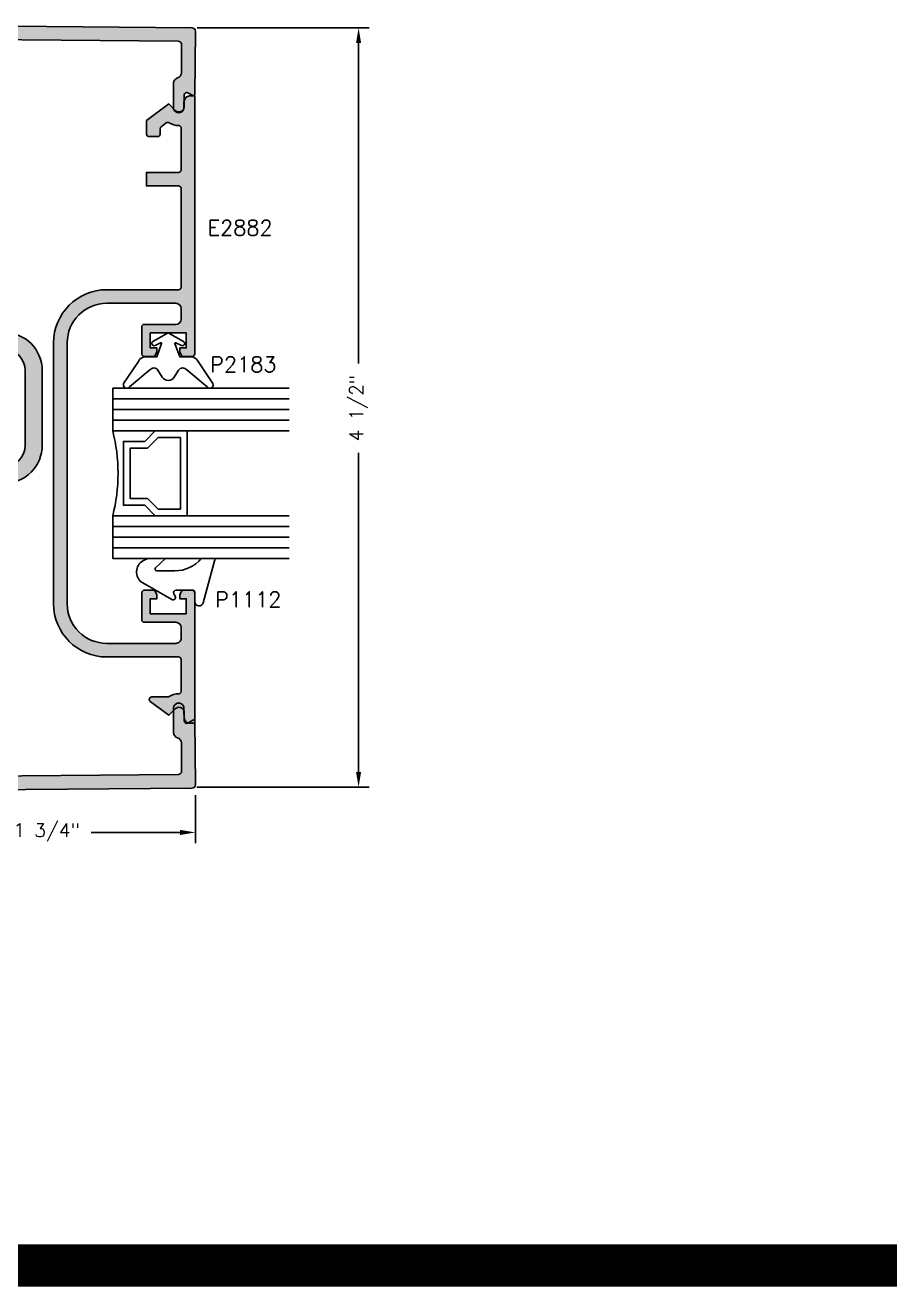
# Model space of a CAD drawing. Extents: x 0 to 139, y 0 to 39.
# Drawn here: x 36.28 to 41.36, y 26.83 to 34.25 of the extents above; entities that cross this region are included whole.
import ezdxf

# ---------------------------------------------------------------- set-up
doc = ezdxf.new("R2010")
doc.units = 0
doc.header["$MEASUREMENT"] = 0
doc.layers.get('DEFPOINTS').update_dxf_attribs({"linetype": 'CONTINUOUS'})
for name, color, linetype in [('R-ANNO-DIMS', 3, 'CONTINUOUS'), ('R-ANNO-TEXT', 6, 'CONTINUOUS'), ('R-DET1', 4, 'CONTINUOUS'), ('R-DET2', 2, 'CONTINUOUS'), ('R-OTLN', 1, 'CONTINUOUS'), ('R-PAT1', 5, 'CONTINUOUS'), ('TITLE', 7, 'CONTINUOUS')]:
    doc.layers.add(name, color=color, linetype=linetype)
doc.styles.get("Standard").update_dxf_attribs({"font": 'simplex'})
doc.dimstyles.new('1X', dxfattribs={"dimtxt": 0.08, "dimasz": 0.09, "dimexe": 0.0625, "dimexo": 0.0625, "dimgap": 0.0625, "dimtad": 0, "dimdec": 5, "dimzin": 4, "dimtxsty": 'STANDARD', "dimcen": 0, "dimazin": 3, "dimtfac": 1, "dimtdec": 5, "dimtofl": 0, "dimtmove": 0, "dimatfit": 3, "dimtolj": 1, "dimtzin": 0})
pattern_1 = [(0, (30.73358910054979, 26.76292618112427), (0.009375, 0.01875), [0, -0.01875])]

# ---------------------------------------------------------------- blocks, each defined once
blk = doc.blocks.new('*D7')
at = {"layer": 'DEFPOINTS', "color": 0}
for p in [(37.22873737759129, 34.23517892729171), (37.22733183336552, 29.77021632183121), (38.24042430848453, 29.77021632183121)]:
    blk.add_point(p, dxfattribs=at)
at = {"layer": 'R-ANNO-DIMS', "color": 0}
for p, q in [((37.29123737759129, 34.23517892729171), (38.30292430848453, 34.23517892729171)), ((38.24042430848453, 34.14517892729171), (38.24042430848453, 32.26179379723383)), ((38.24042430848453, 29.86021632183121), (38.24042430848453, 31.73679379723383)), ((37.28983183336552, 29.77021632183121), (38.30292430848453, 29.77021632183121))]:
    blk.add_line(p, q, dxfattribs=at)
for points in [[(38.22542430848453, 34.14517892729171), (38.25542430848454, 34.14517892729171), (38.24042430848453, 34.23517892729171)], [(38.22542430848453, 29.86021632183121), (38.25542430848454, 29.86021632183121), (38.24042430848453, 29.77021632183121)]]:
    blk.add_solid(points, dxfattribs=at)
at = {"layer": 'R-ANNO-DIMS', "color": 0, "insert": (38.24042430848453, 31.99929379723383), "char_height": 0.08, "attachment_point": 5, "rotation": 90}
blk.add_mtext('\\A1;4 1/2"', dxfattribs=at)
blk = doc.blocks.new('*D10')
at = {"layer": 'DEFPOINTS', "color": 0}
for p in [(35.53201933336552, 29.78584132183121), (37.28116671748985, 29.78526197297322), (37.28116671748985, 29.50401309183361)]:
    blk.add_point(p, dxfattribs=at)
at = {"layer": 'R-ANNO-DIMS', "color": 0}
for p, q in [((35.53201933336552, 29.72334132183121), (35.53201933336552, 29.44151309183361)), ((37.28116671748985, 29.72276197297322), (37.28116671748985, 29.44151309183361)), ((35.62201933336552, 29.50401309183361), (36.14409302542768, 29.50401309183361)), ((37.19116671748984, 29.50401309183361), (36.66909302542769, 29.50401309183361))]:
    blk.add_line(p, q, dxfattribs=at)
for points in [[(35.62201933336552, 29.51901309183361), (35.62201933336552, 29.48901309183361), (35.53201933336552, 29.50401309183361)], [(37.19116671748984, 29.51901309183361), (37.19116671748984, 29.48901309183361), (37.28116671748985, 29.50401309183361)]]:
    blk.add_solid(points, dxfattribs=at)
at = {"layer": 'R-ANNO-DIMS', "color": 0, "insert": (36.40659302542768, 29.50401309183361), "char_height": 0.08, "attachment_point": 5}
blk.add_mtext('\\A1;1 3/4"', dxfattribs=at)

msp = doc.modelspace()

# ---------------------------------------------------------------- hatches: boundary and pattern name
at = {"layer": 'R-PAT1'}
h = msp.add_hatch(dxfattribs=at)
h.set_pattern_fill('DOTS', color=256, scale=0.3, style=0)
h.set_pattern_definition(pattern_1)
edge = h.paths.add_edge_path()
edge.add_arc((35.55140788283751, 31.35499129738978), 0.02000000000000313, 90.00000000002038, 180.0000000000203)
edge.add_line((35.53140788283751, 31.35499129738977), (35.53140788283751, 29.77016659631332))
edge.add_arc((35.55140788283751, 29.77016659631331), 0.02000000000000313, 179.9999999999796, 270.4999999999857)
edge.add_line((35.55158241354747, 29.75016735785202), (37.26134200973853, 29.76508820380195))
edge.add_arc((37.26116747902856, 29.78508744226324), 0.02000000000000502, 270.5000000000264, 360.5000000000264)
edge.add_line((37.28116671748985, 29.78526197297322), (37.27791919260371, 30.15739146593489))
edge.add_arc((37.2699194972192, 30.15732165365091), 0.007999999999999124, 0.4999999999909929, 120.5001091747006)
edge.add_line((37.26585917718113, 30.16421467919768), (37.2375038714957, 30.14751205491771))
edge.add_arc((37.22989077142432, 30.16043647781791), 0.01499999999999774, 180.5000000000198, 300.50010917472866, ccw=False)
edge.add_line((37.21489134257836, 30.16030557978543), (37.21425088277145, 30.23369500452191))
edge.add_arc((37.18325201591505, 30.23342531152968), 0.03100004001111048, 0.4984659742341289, 180.5015340257749)
edge.add_line((37.15225316354451, 30.23315395862288), (37.1535044019171, 30.08978636094358))
edge.add_arc((37.18450322136557, 30.09005690263508), 0.03100000000009193, 180.5000352863994, 254.5860505580462)
edge.add_arc((37.16802418979152, 30.03028699784686), 0.03099999999999839, 0.49999999999181455, 74.58605055812001, ccw=False)
edge.add_line((37.19902300940651, 30.0305575204473), (37.20047164080483, 29.86456080397846))
edge.add_arc((37.18047240234355, 29.86438627326849), 0.01999999999999786, -89.49999999999369, 0.5000000000063096, ccw=False)
edge.add_line((37.18064693305352, 29.84438703480721), (35.80158241354747, 29.83235212107057))
edge.add_arc((35.8014078828375, 29.85235135953185), 0.01999999999999786, 180, 270.50000000000625, ccw=False)
edge.add_line((35.78140788283751, 29.85235135953185), (35.78140788283751, 29.85700247521216))
edge.add_arc((35.76140788283751, 29.85700247521216), 0.01999999999999602, 0, 90.50000000000627)
edge.add_line((35.76123335212754, 29.87700171367344), (35.67153878086999, 29.87621896100853))
edge.add_arc((35.67140788283751, 29.89121838985449), 0.01499999999999842, 180.0000000000271, 270.5000000000198, ccw=False)
edge.add_line((35.65640788283751, 29.89121838985449), (35.65640788283751, 31.24400910132289))
edge.add_arc((35.68740788283752, 31.2440091013229), 0.03100000000001302, 89.3242623115841, 180.0000000000131, ccw=False)
edge.add_arc((35.69042703781584, 31.49999129738977), 0.2249999999999945, 269.3242623115799, 360.0000000000027)
edge.add_line((35.91542703781584, 31.49999129738978), (35.91542703781584, 31.52495955149278))
edge.add_arc((35.94642703781584, 31.52495955149278), 0.03100000000000591, 90, 180, ccw=False)
edge.add_line((35.94642703781584, 31.55595955149279), (36.15640788283751, 31.55595955149278))
edge.add_arc((36.15640788283751, 31.78095955149278), 0.2250000000000085, 270, 360)
edge.add_line((36.38140788283751, 31.78095955149278), (36.38140788283751, 31.99999129738978))
edge.add_line((36.38140788283751, 31.99999129738978), (36.38140788283751, 32.21902304328677))
edge.add_arc((36.15640788283751, 32.21902304328676), 0.2250000000000014, 1.809382218788122e-12, 90.00000000000179)
edge.add_line((36.15640788283751, 32.44402304328676), (35.94642703781584, 32.44402304328676))
edge.add_arc((35.94642703781584, 32.47502304328677), 0.03100000000000591, 180, 270, ccw=False)
edge.add_line((35.91542703781584, 32.47502304328677), (35.91542703781584, 32.49999129738977))
edge.add_arc((35.69042703781589, 32.49999129738973), 0.2249999999999446, 9.046911093942898e-12, 90.67573768843293)
edge.add_arc((35.6874078828375, 32.75597349345654), 0.0310000000000005, 180.0000000000131, 270.67573768844244, ccw=False)
edge.add_line((35.65640788283751, 32.75597349345654), (35.65640788283751, 34.10876420492507))
edge.add_arc((35.67140788283751, 34.10876420492507), 0.01500000000000767, 89.50000000000762, 180, ccw=False)
edge.add_line((35.67153878086999, 34.12376363377103), (35.76123335212754, 34.12298088110612))
edge.add_arc((35.76140788283751, 34.1429801195674), 0.01999999999999786, 269.4999999999937, 360)
edge.add_line((35.78140788283751, 34.1429801195674), (35.78140788283751, 34.1476312352477))
edge.add_arc((35.80140788283751, 34.1476312352477), 0.02000000000000313, 89.5000000000141, 180, ccw=False)
edge.add_line((35.80158241354747, 34.16763047370898), (37.18064693305352, 34.15559555997233))
edge.add_arc((37.18047240234355, 34.13559632151104), 0.01999999999999786, -0.5000000000063096, 89.49999999999369, ccw=False)
edge.add_line((37.20047164080483, 34.13542179080108), (37.19902300949439, 33.96942508440154))
edge.add_arc((37.16802418987945, 33.96969560700206), 0.03099999999994756, 285.41391550122125, 359.49999999986295, ccw=False)
edge.add_arc((37.18450318604722, 33.9099256924522), 0.03100000000001286, 105.4139155013649, 179.499978828104)
edge.add_line((37.15350436653218, 33.91019622650731), (37.15225316267186, 33.76682853616047))
edge.add_arc((37.18325201460553, 33.76655713319244), 0.03100004001249786, 179.4983734450958, 359.5016265548952)
edge.add_line((37.2142508818988, 33.76628749026145), (37.21489134289002, 33.83967705070681))
edge.add_arc((37.22989077173598, 33.83954615267433), 0.01499999999999842, 59.4999590346618, 179.4999999999802, ccw=False)
edge.add_line((37.23750385642111, 33.85247058463776), (37.26585918609359, 33.83576799169737))
edge.add_arc((37.26991949792565, 33.84266102207786), 0.00799999999999611, 239.4999590346662, 359.4999999999835)
edge.add_line((37.27791919331016, 33.84259120979387), (37.28116671748985, 34.21472062180635))
edge.add_arc((37.26116747902857, 34.21489515251631), 0.01999999999999069, 359.5000000000139, 449.5000000000139)
edge.add_line((37.26134200973853, 34.23489439097759), (35.55158241354747, 34.24981523692753))
edge.add_arc((35.5514078828375, 34.22981599846625), 0.01999999999999786, 89.49999999999375, 180)
edge.add_line((35.53140788283751, 34.22981599846625), (35.53140788283751, 32.64499129738978))
edge.add_arc((35.5514078828375, 32.64499129738978), 0.01999999999999602, 180, 270)
edge.add_line((35.5514078828375, 32.62499129738978), (35.69042703781584, 32.62499129738978))
edge.add_arc((35.69042703781584, 32.49999129738978), 0.125, 0, 90, ccw=False)
edge.add_line((35.81542703781584, 32.49999129738978), (35.81542703781584, 32.45502304328677))
edge.add_arc((35.78442703781585, 32.45502304328678), 0.03099999999999881, 269.99999999998687, 359.99999999998687, ccw=False)
edge.add_line((35.78442703781584, 32.42402304328678), (35.70542703781584, 32.42402304328678))
edge.add_arc((35.70542703781584, 32.43902304328677), 0.01499999999999346, 180.0000000000271, 270.0000000000271, ccw=False)
edge.add_line((35.69042703781584, 32.43902304328677), (35.69042703781584, 32.45352304328676))
edge.add_arc((35.64392703781584, 32.45352304328676), 0.04650000000000176, 0, 180)
edge.add_line((35.59742703781584, 32.45352304328676), (35.59742703781584, 32.43702304328677))
edge.add_arc((35.69042703781584, 32.43702304328678), 0.09299999999999642, 180.0000000000044, 270.0000000000044)
edge.add_line((35.69042703781584, 32.34402304328678), (35.77042703781584, 32.34402304328677))
edge.add_arc((35.77042703781582, 32.46902304328678), 0.1250000000000142, 270.0000000000098, 300.0593864917926)
edge.add_arc((35.84856702562799, 32.33400399905702), 0.03100000000000084, 57.87116047521607, 120.05938649176261, ccw=False)
edge.add_arc((35.92142703781584, 32.45002304328676), 0.105999999999986, 237.8711604752359, 270)
edge.add_line((35.92142703781584, 32.34402304328677), (36.15640788283751, 32.34402304328677))
edge.add_arc((36.15640788283751, 32.21902304328677), 0.125, 0, 90, ccw=False)
edge.add_line((36.28140788283751, 32.21902304328677), (36.28140788283751, 31.99999129738978))
edge.add_line((36.28140788283751, 31.99999129738978), (36.28140788283751, 31.78095955149278))
edge.add_arc((36.15640788283751, 31.78095955149278), 0.125, -90, 0, ccw=False)
edge.add_line((36.15640788283751, 31.65595955149278), (35.92142703781584, 31.65595955149278))
edge.add_arc((35.92142703781584, 31.54995955149279), 0.105999999999991, 90, 122.1288395247631)
edge.add_arc((35.84856702562799, 31.66597859572254), 0.0310000000000013, 239.94061350821949, 302.1288395247658, ccw=False)
edge.add_arc((35.77042703781585, 31.53095955149278), 0.1249999999999989, 59.9406135082187, 90.00000000000325)
edge.add_line((35.77042703781584, 31.65595955149278), (35.69042703781584, 31.65595955149277))
edge.add_arc((35.69042703781584, 31.56295955149277), 0.09299999999999642, 89.99999999999562, 179.9999999999956)
edge.add_line((35.59742703781584, 31.56295955149278), (35.59742703781584, 31.54645955149277))
edge.add_arc((35.64392703781584, 31.54645955149277), 0.04650000000000176, 180, 360)
edge.add_line((35.69042703781584, 31.54645955149277), (35.69042703781584, 31.56095955149279))
edge.add_arc((35.70542703781584, 31.56095955149279), 0.01500000000000057, 90, 180, ccw=False)
edge.add_line((35.70542703781584, 31.57595955149279), (35.78442703781584, 31.57595955149279))
edge.add_arc((35.78442703781584, 31.54495955149278), 0.03100000000000591, 0, 90, ccw=False)
edge.add_line((35.81542703781584, 31.54495955149278), (35.81542703781584, 31.49999129738978))
edge.add_arc((35.69042703781584, 31.49999129738978), 0.125, -90, 0, ccw=False)
edge.add_line((35.69042703781584, 31.37499129738978), (35.5514078828375, 31.37499129738978))
h = msp.add_hatch(dxfattribs=at)
h.set_pattern_fill('DOTS', color=256, scale=0.3, style=0)
h.set_pattern_definition(pattern_1)
edge = h.paths.add_edge_path()
edge.add_arc((36.76041980255273, 30.84832578746799), 0.2325000000000017, 180, 270, ccw=False)
edge.add_line((36.52791980255272, 30.84832578746799), (36.52791980255272, 32.38232578746798))
edge.add_arc((36.76041980255273, 32.38232578746798), 0.2325000000000017, 90, 180, ccw=False)
edge.add_line((36.76041980255273, 32.61482578746798), (37.16691980255272, 32.61482578746798))
edge.add_arc((37.16691980255272, 32.58382578746799), 0.0309999999999917, 0, 90, ccw=False)
edge.add_line((37.19791980255271, 32.58382578746799), (37.19791980255271, 32.52182578746798))
edge.add_arc((37.16691980255272, 32.52182578746798), 0.0309999999999917, -90, 0, ccw=False)
edge.add_line((37.16691980255272, 32.49082578746798), (36.98091980255273, 32.49082578746798))
edge.add_arc((36.98091980255273, 32.47582578746798), 0.01500000000000057, 90, 180)
edge.add_line((36.96591980255273, 32.47582578746798), (36.96591980255273, 32.31782578746798))
edge.add_arc((36.98091980255273, 32.31782578746798), 0.01500000000000057, 180, 270)
edge.add_line((36.98091980255273, 32.30282578746798), (37.04091980255273, 32.30282578746798))
edge.add_line((37.04091980255273, 32.30282578746798), (37.05491980255272, 32.32782578746799))
edge.add_line((37.05491980255272, 32.32782578746799), (37.05491980255272, 32.35282578746798))
edge.add_line((37.05491980255272, 32.35282578746798), (37.01591980255272, 32.35282578746798))
edge.add_line((37.01591980255272, 32.35282578746798), (37.01591980255272, 32.44082578746799))
edge.add_line((37.01591980255272, 32.44082578746799), (37.22791980255273, 32.44082578746799))
edge.add_line((37.22791980255273, 32.44082578746799), (37.22791980255273, 32.35282578746799))
edge.add_line((37.22791980255273, 32.35282578746799), (37.18991980255273, 32.35282578746798))
edge.add_line((37.18991980255273, 32.35282578746798), (37.18991980255273, 32.32782578746799))
edge.add_line((37.18991980255273, 32.32782578746799), (37.20391980255273, 32.30282578746798))
edge.add_line((37.20391980255273, 32.30282578746798), (37.26291980255272, 32.30282578746798))
edge.add_arc((37.26291980255272, 32.31782578746798), 0.01500000000000057, 270, 360)
edge.add_line((37.27791980255272, 32.31782578746798), (37.27791980255272, 33.83382578746799))
edge.add_line((37.27791980255272, 33.83382578746799), (37.24691980255272, 33.83382578746799))
edge.add_arc((37.24691980255272, 33.80282578746799), 0.03099999999999881, 90.00000000001312, 180.0000000000131)
edge.add_line((37.21591980255273, 33.80282578746798), (37.21591980255273, 33.77082578746798))
edge.add_arc((37.18491980255272, 33.77082578746798), 0.03100000000000591, -90, 0, ccw=False)
edge.add_line((37.18491980255272, 33.73982578746798), (37.18476042298629, 33.73982578746798))
edge.add_arc((37.18476042298629, 33.77082578746798), 0.03100000000000591, 225, 270, ccw=False)
edge.add_line((37.16284011276951, 33.7489054772512), (37.12491980255272, 33.78682578746799))
edge.add_line((37.12491980255272, 33.78682578746799), (36.99391980255273, 33.68882578746798))
edge.add_line((36.99391980255273, 33.68882578746798), (36.99391980255272, 33.60982578746798))
edge.add_arc((37.00891980255272, 33.60982578746798), 0.01500000000000057, 180, 270)
edge.add_line((37.00891980255272, 33.59482578746798), (37.05891980255273, 33.59482578746798))
edge.add_arc((37.05891980255272, 33.60982578746798), 0.01499999999999346, 270.0000000000271, 360.0000000000272)
edge.add_line((37.07391980255272, 33.60982578746798), (37.07391980255272, 33.6412531797299))
edge.add_arc((37.08891980255272, 33.64125317972989), 0.01500000000000767, 126.79985394047549, 179.9999999999729, ccw=False)
edge.add_line((37.07993447919362, 33.65326417319973), (37.10978681840447, 33.67559645749488))
edge.add_arc((37.11877214176365, 33.66358546402505), 0.0150000000000458, 58.33300653604027, 126.7998539407308, ccw=False)
edge.add_arc((37.18491980255286, 33.77082578746796), 0.1110000000000503, 238.3330065357342, 269.0905049879284)
edge.add_arc((37.18291980255272, 33.64484166148372), 0.01500000000000049, -2.722799763432704e-11, 89.09050498796472, ccw=False)
edge.add_line((37.19791980255273, 33.64484166148371), (37.19791980255273, 33.39982578746799))
edge.add_arc((37.18291980255272, 33.39982578746798), 0.01500000000000767, -89.99999999997277, 2.7114310796605423e-11, ccw=False)
edge.add_line((37.18291980255272, 33.38482578746797), (36.99391980255272, 33.38482578746799))
edge.add_line((36.99391980255272, 33.38482578746799), (36.99391980255273, 33.30482578746799))
edge.add_line((36.99391980255273, 33.30482578746799), (37.18291980255272, 33.30482578746799))
edge.add_arc((37.18291980255272, 33.28982578746799), 0.01500000000000057, 0, 90, ccw=False)
edge.add_line((37.19791980255273, 33.28982578746799), (37.19791980255273, 32.70982578746798))
edge.add_arc((37.18291980255272, 32.70982578746798), 0.01500000000000057, -90, 0, ccw=False)
edge.add_line((37.18291980255272, 32.69482578746798), (36.76041980255273, 32.69482578746798))
edge.add_arc((36.76041980255273, 32.38232578746798), 0.3125, 90, 180)
edge.add_line((36.44791980255273, 32.38232578746798), (36.44791980255273, 30.84832578746799))
edge.add_arc((36.76041980255273, 30.84832578746799), 0.3125, 180, 270)
edge.add_line((36.76041980255273, 30.53582578746799), (37.18291980255272, 30.53582578746799))
edge.add_arc((37.18291980255272, 30.52082578746798), 0.01500000000000057, 0, 90, ccw=False)
edge.add_line((37.19791980255273, 30.52082578746798), (37.19791980255273, 30.33480991345226))
edge.add_arc((37.18291980255272, 30.33480991345225), 0.01500000000000057, -89.09050498796472, 2.7114310796605423e-11, ccw=False)
edge.add_arc((37.18491980255288, 30.20882578746801), 0.1110000000000555, 90.9094950120826, 121.8745478007172)
edge.add_arc((37.11838409785216, 30.31582578746803), 0.01500000000003856, 269.9999999994029, 301.87454780004373, ccw=False)
edge.add_line((37.11838409785201, 30.30082578746799), (37.02491980255272, 30.30082578746799))
edge.add_arc((37.02491980255272, 30.28582578746799), 0.01499999999999702, 90, 233.3833102809387)
edge.add_line((37.01597292201057, 30.27378613097105), (37.12491980255272, 30.19282578746798))
edge.add_line((37.12491980255272, 30.19282578746798), (37.16284011276951, 30.23074609768477))
edge.add_arc((37.18476042298629, 30.20882578746799), 0.03100000000000331, 90, 135, ccw=False)
edge.add_line((37.18476042298629, 30.23982578746799), (37.18491980255272, 30.23982578746799))
edge.add_arc((37.18491980255272, 30.20882578746799), 0.03100000000000591, 0, 90, ccw=False)
edge.add_line((37.21591980255273, 30.20882578746799), (37.21591980255273, 30.17682578746799))
edge.add_arc((37.24691980255272, 30.17682578746798), 0.03099999999999881, 179.9999999999869, 269.9999999999869)
edge.add_line((37.24691980255272, 30.14582578746798), (37.27791980255272, 30.14582578746798))
edge.add_line((37.27791980255272, 30.14582578746798), (37.27791980255272, 30.91282578746798))
edge.add_arc((37.26291980255272, 30.91282578746798), 0.01500000000000057, 0, 90)
edge.add_line((37.26291980255272, 30.92782578746798), (37.20391980255273, 30.92782578746798))
edge.add_line((37.20391980255273, 30.92782578746798), (37.18991980255273, 30.90282578746799))
edge.add_line((37.18991980255273, 30.90282578746799), (37.18991980255273, 30.87782578746798))
edge.add_line((37.18991980255273, 30.87782578746798), (37.22791980255273, 30.87782578746798))
edge.add_line((37.22791980255273, 30.87782578746798), (37.22791980255273, 30.78982578746798))
edge.add_line((37.22791980255273, 30.78982578746798), (37.01591980255272, 30.78982578746798))
edge.add_line((37.01591980255272, 30.78982578746798), (37.01591980255272, 30.87782578746798))
edge.add_line((37.01591980255272, 30.87782578746798), (37.05491980255272, 30.87782578746798))
edge.add_line((37.05491980255272, 30.87782578746798), (37.05491980255272, 30.90282578746798))
edge.add_line((37.05491980255272, 30.90282578746798), (37.04091980255273, 30.92782578746798))
edge.add_line((37.04091980255273, 30.92782578746798), (36.98091980255273, 30.92782578746798))
edge.add_arc((36.98091980255273, 30.91282578746798), 0.01500000000000057, 90, 180)
edge.add_line((36.96591980255273, 30.91282578746798), (36.96591980255273, 30.75482578746798))
edge.add_arc((36.98091980255273, 30.75482578746798), 0.01500000000000057, 180, 270)
edge.add_line((36.98091980255273, 30.73982578746798), (37.16691980255272, 30.73982578746798))
edge.add_arc((37.16691980255272, 30.70882578746799), 0.0309999999999917, 0, 90, ccw=False)
edge.add_line((37.19791980255271, 30.70882578746799), (37.19791980255271, 30.64682578746798))
edge.add_arc((37.16691980255272, 30.64682578746798), 0.0309999999999917, -90, 0, ccw=False)
edge.add_line((37.16691980255272, 30.61582578746798), (36.76041980255273, 30.61582578746798))

# ---------------------------------------------------------------- linework, layer by layer
at = {"layer": 'R-DET1'}
msp.add_lwpolyline([(36.76041980255273, 30.61582578746798, -0.414213562373095), (36.52791980255272, 30.84832578746799), (36.52791980255272, 32.38232578746798, -0.414213562373095), (36.76041980255273, 32.61482578746798), (37.16691980255272, 32.61482578746798, -0.4142135623730944), (37.19791980255271, 32.58382578746799), (37.19791980255271, 32.52182578746798, -0.414213562373095), (37.16691980255272, 32.49082578746798), (36.98091980255273, 32.49082578746798, 0.4142135623730955), (36.96591980255273, 32.47582578746798), (36.96591980255273, 32.31782578746798, 0.4142135623730929), (36.98091980255273, 32.30282578746798), (37.04091980255273, 32.30282578746798), (37.05491980255272, 32.32782578746799), (37.05491980255272, 32.35282578746798), (37.01591980255272, 32.35282578746798), (37.01591980255272, 32.44082578746799), (37.22791980255273, 32.44082578746799), (37.22791980255273, 32.35282578746799), (37.18991980255273, 32.35282578746798), (37.18991980255273, 32.32782578746799), (37.20391980255273, 32.30282578746798), (37.26291980255272, 32.30282578746798, 0.414213562373095), (37.27791980255272, 32.31782578746798), (37.27791980255272, 33.83382578746799), (37.24691980255272, 33.83382578746799, 0.414213562373095), (37.21591980255273, 33.80282578746798), (37.21591980255273, 33.77082578746798, -0.4142135623730951), (37.18491980255272, 33.73982578746798), (37.18476042298629, 33.73982578746798, -0.1989123673796587), (37.16284011276951, 33.7489054772512), (37.12491980255272, 33.78682578746799), (36.99391980255273, 33.68882578746798), (36.99391980255272, 33.60982578746798, 0.414213562373095), (37.00891980255272, 33.59482578746798), (37.05891980255273, 33.59482578746798, 0.4142135623730951), (37.07391980255272, 33.60982578746798), (37.07391980255272, 33.6412531797299, -0.2363906559138938), (37.07993447919362, 33.65326417319973), (37.10978681840447, 33.67559645749488, -0.307959480164762), (37.12664686328613, 33.67635216919689, 0.1350164713165769), (37.18315789779083, 33.65983977171993, -0.4095718739329596), (37.19791980255273, 33.64484166148371), (37.19791980255273, 33.39982578746799, -0.4142135623730976), (37.18291980255272, 33.38482578746797), (36.99391980255272, 33.38482578746799), (36.99391980255273, 33.30482578746799), (37.18291980255272, 33.30482578746799, -0.414213562373095), (37.19791980255273, 33.28982578746799), (37.19791980255273, 32.70982578746798, -0.4142135623730955), (37.18291980255272, 32.69482578746798), (36.76041980255273, 32.69482578746798, 0.414213562373095), (36.44791980255273, 32.38232578746798), (36.44791980255273, 30.84832578746799, 0.414213562373095), (36.76041980255273, 30.53582578746799), (37.18291980255272, 30.53582578746799, -0.4142135623730948), (37.19791980255273, 30.52082578746798), (37.19791980255273, 30.33480991345226, -0.4095718739329596), (37.18315789779083, 30.31981180321604, 0.1359387200463997), (37.12630501507832, 30.30308769222982, -0.13998267723531), (37.11838409785201, 30.30082578746799), (37.02491980255272, 30.30082578746799, 0.7224393380032461), (37.01597292201057, 30.27378613097105), (37.12491980255272, 30.19282578746798), (37.16284011276951, 30.23074609768477, -0.1989123673796588), (37.18476042298629, 30.23982578746799), (37.18491980255272, 30.23982578746799, -0.414213562373095), (37.21591980255273, 30.20882578746799), (37.21591980255273, 30.17682578746799, 0.414213562373095), (37.24691980255272, 30.14582578746798), (37.27791980255272, 30.14582578746798), (37.27791980255272, 30.91282578746798, 0.4142135623730948), (37.26291980255272, 30.92782578746798), (37.20391980255273, 30.92782578746798), (37.18991980255273, 30.90282578746799), (37.18991980255273, 30.87782578746798), (37.22791980255273, 30.87782578746798), (37.22791980255273, 30.78982578746798), (37.01591980255272, 30.78982578746798), (37.01591980255272, 30.87782578746798), (37.05491980255272, 30.87782578746798), (37.05491980255272, 30.90282578746798), (37.04091980255273, 30.92782578746798), (36.98091980255273, 30.92782578746798, 0.4142135623730928), (36.96591980255273, 30.91282578746798), (36.96591980255273, 30.75482578746798, 0.4142135623730955), (36.98091980255273, 30.73982578746798), (37.16691980255272, 30.73982578746798, -0.414213562373095), (37.19791980255271, 30.70882578746799), (37.19791980255271, 30.64682578746798, -0.4142135623731022), (37.16691980255272, 30.61582578746798)], format="xyb", close=True, dxfattribs=at)
at = {"layer": 'R-DET2'}
msp.add_lwpolyline([(37.08642609787962, 32.18161034579204), (37.06114131493784, 32.22151596134086, 0.5243426933461728), (37.01374239111177, 32.22342066912218), (36.89310012570157, 32.12324661517159, -0.8969301051134209), (36.85979054240753, 32.14305669891404), (36.94674749558396, 32.27353371076115, -0.2937431915424134), (36.98768896482601, 32.29985762722359), (37.05393506247565, 32.29985762722359), (37.08240662011867, 32.37915982427202, 0.8013518808126918), (37.07691682969102, 32.38263508139998), (37.04395156670035, 32.3668195086874, -0.9670674050987308), (37.0318833137672, 32.38995470758286), (37.12191980255273, 32.44082578746799), (37.21195629133826, 32.38995470758286, -0.9670674050987308), (37.19988803840511, 32.3668195086874), (37.16692277541444, 32.38263508139998, 0.8013518808126918), (37.1614329849868, 32.37915982427202), (37.18990454262981, 32.29985762722359), (37.25615064027946, 32.29985762722359, -0.2937431915424192), (37.29709210952152, 32.27353371076115), (37.38404906269795, 32.14305669891402, -0.8969301051134209), (37.35073947940391, 32.12324661517157), (37.23009721399371, 32.22342066912218, 0.5243426933461728), (37.18269829016763, 32.22151596134086), (37.15741350722585, 32.18161034579204, -0.5502212829186363)], format="xyb", close=True, dxfattribs=at)
at = {"layer": 'R-DET2', "color": 2}
for points in [[(37.83270889718727, 32.11532578746791), (36.79575004507159, 32.11532578746798), (36.79575004507159, 31.86532578746798), (37.83270889718727, 31.86532578746792)], [(37.83270889718727, 32.05282578746791), (36.79575004507159, 32.05282578746798)], [(37.83270889718727, 31.99032578746792), (36.79575004507159, 31.99032578746798)], [(37.83270889718727, 31.92782578746792), (36.79575004507159, 31.92782578746798)], [(37.04575004507159, 31.86532578746798), (36.9837500450716, 31.80332578746797), (36.8587500450716, 31.80332578746797), (36.8587500450716, 31.42732578746799), (36.9837500450716, 31.42732578746799), (37.04575004507159, 31.36532578746798)], [(37.2337500450716, 31.36532578746798), (37.2337500450716, 31.86532578746798)], [(37.83270889718727, 31.11532578746791), (36.79575004507159, 31.11532578746798), (36.79575004507159, 31.36532578746798)], [(37.83270889718727, 31.30282578746792), (36.79575004507159, 31.30282578746798)], [(37.83270889718727, 31.24032578746792), (36.79575004507159, 31.24032578746798)], [(37.83270889718727, 31.17782578746792), (36.79575004507159, 31.17782578746798)]]:
    msp.add_lwpolyline(points, dxfattribs=at)
msp.add_lwpolyline([(37.83270889718727, 31.36532578746792), (36.79575004507154, 31.36532578746798, 0.1233101835078811), (36.79575004507154, 31.86532578746798)], format="xyb", dxfattribs=at)
msp.add_lwpolyline([(37.0623185875665, 31.82532578746796), (37.0003185875665, 31.76332578746798), (36.8987500450716, 31.76332578746798), (36.8987500450716, 31.46732578746798), (37.0003185875665, 31.46732578746798), (37.0623185875665, 31.40532578746797), (37.1937500450716, 31.40532578746797), (37.1937500450716, 31.82532578746796)], close=True, dxfattribs=at)
at = {"layer": 'R-DET2'}
msp.add_lwpolyline([(37.278181492405, 30.86097184293465, 0.8769764629928579), (37.32732963806226, 30.85450136680706), (37.39721733094482, 31.11532578746794, 0.5300631587877241), (37.39721733094482, 31.11532578746794), (37.31621334139215, 31.11532578746795, -0.224952394989329), (37.16142065217611, 31.04197184293463), (37.05380894659975, 31.04197184293463, -0.7213831000560864), (37.04782208948397, 31.05998168324984), (37.10566030950284, 31.11532578746797, -0.00243074877380451), (37.0009373590611, 31.11532578746797), (36.98021729046202, 31.10566386080272, 0.522964996687237), (36.95844453382328, 30.97940327839295), (37.14192316215591, 30.87347184293458, 0.7673269879789613), (37.16241354321267, 30.89396222399134), (37.15519111134828, 30.90647184293466, -0.5773509396593615), (37.1681815225761, 30.9289718429346), (37.263181492405, 30.92897184293463, -0.414213562373095), (37.278181492405, 30.91397184293463), (37.278181492405, 30.86097179687417)], format="xyb", dxfattribs=at)
at = {"layer": 'R-OTLN'}
for points in [[(35.80158241354747, 34.16763047370898), (37.18064693305352, 34.15559555997233, -0.4142135623730921), (37.20047164080483, 34.13542179080108), (37.19902300949439, 33.96942508440154, -0.3350130380585945), (37.17626368796329, 33.93981064972715, 0.3350129353105847), (37.15350436653218, 33.91019622650731), (37.15225316267186, 33.76682853616047, 1.000028389141318), (37.2142508818988, 33.76628749026145), (37.21489134289002, 33.83967705070681, -0.5773505075162344), (37.23750385642111, 33.85247058463776), (37.26585918609359, 33.83576799169737, 0.5773505075164487), (37.27791919331016, 33.84259120979387), (37.28116671748985, 34.21472062180635, 0.4142135623730818), (37.26134200973853, 34.23489439097759), (35.55158241354747, 34.24981523692753, 0.4167718538054227)], [(36.15640788283751, 31.55595955149278, 0.4142135623730962), (36.38140788283751, 31.78095955149278), (36.38140788283751, 31.99999129738978), (36.38140788283751, 32.21902304328677, 0.4142135623730961), (36.15640788283751, 32.44402304328676)], [(36.15640788283751, 32.34402304328677, -0.414213562373095), (36.28140788283751, 32.21902304328677), (36.28140788283751, 31.99999129738978), (36.28140788283751, 31.78095955149278, -0.414213562373095), (36.15640788283751, 31.65595955149278)], [(35.55158241354747, 29.75016735785202), (37.26134200973853, 29.76508820380195, 0.4142135623731082), (37.28116671748985, 29.78526197297322), (37.27791919260371, 30.15739146593489, 0.5773509043425055), (37.26585917718113, 30.16421467919768), (37.2375038714957, 30.14751205491771, -0.5773509043425324), (37.21489134257836, 30.16030557978543), (37.21425088277145, 30.23369500452191, 1.000026774158872), (37.15225316354451, 30.23315395862288), (37.1535044019171, 30.08978636094358, 0.3350127020975492), (37.17626370557851, 30.06017195024093, -0.3350128733440326), (37.19902300940651, 30.0305575204473), (37.20047164080483, 29.86456080397846, -0.4142135623730894), (37.18064693305352, 29.84438703480721), (35.80158241354747, 29.83235212107057, -0.4167718538054416)]]:
    msp.add_lwpolyline(points, format="xyb", dxfattribs=at)
at = {"layer": 'TITLE', "const_width": 0.25}
msp.add_lwpolyline([(0, 26.95806176767113), (138.6580004981786, 26.95806176767113)], dxfattribs=at)

# ---------------------------------------------------------------- texts
at = {"layer": 'R-ANNO-TEXT', "char_height": 0.09, "attachment_point": 1}
for s, insert in [('\\A1;E2882', (37.35337108042696, 33.1039301768345)), ('\\A1;P2183', (37.3681159810287, 32.30103397555209)), ('\\A1;P1112', (37.3974725604889, 30.91871787299816))]:
    msp.add_mtext(s, dxfattribs=dict(at, insert=insert))

# ---------------------------------------------------------------- dimensions: what is measured, and where the dimension line sits
at = {"layer": 'R-ANNO-DIMS'}
dim = msp.add_linear_dim(base=(38.24042430848453, 29.77021632183121), p1=(37.22873737759129, 34.23517892729171), p2=(37.22733183336552, 29.77021632183121), angle=90, text='4 1/2"', dimstyle='1X', override={"dimpost": '"'}, dxfattribs=at)
dim.commit()
dim.dimension.update_dxf_attribs({"geometry": '*D7', "text_midpoint": (38.24042430848453, 31.99929379723383), "dimtype": 160})
dim = msp.add_linear_dim(base=(37.28116671748985, 29.50401309183361), p1=(35.53201933336552, 29.78584132183121), p2=(37.28116671748985, 29.78526197297322), dimstyle='1X', override={"dimpost": '"'}, dxfattribs=at)
dim.commit()
dim.dimension.update_dxf_attribs({"geometry": '*D10', "text_midpoint": (36.40659302542768, 29.50401309183361)})

doc.saveas('drawing.dxf')
